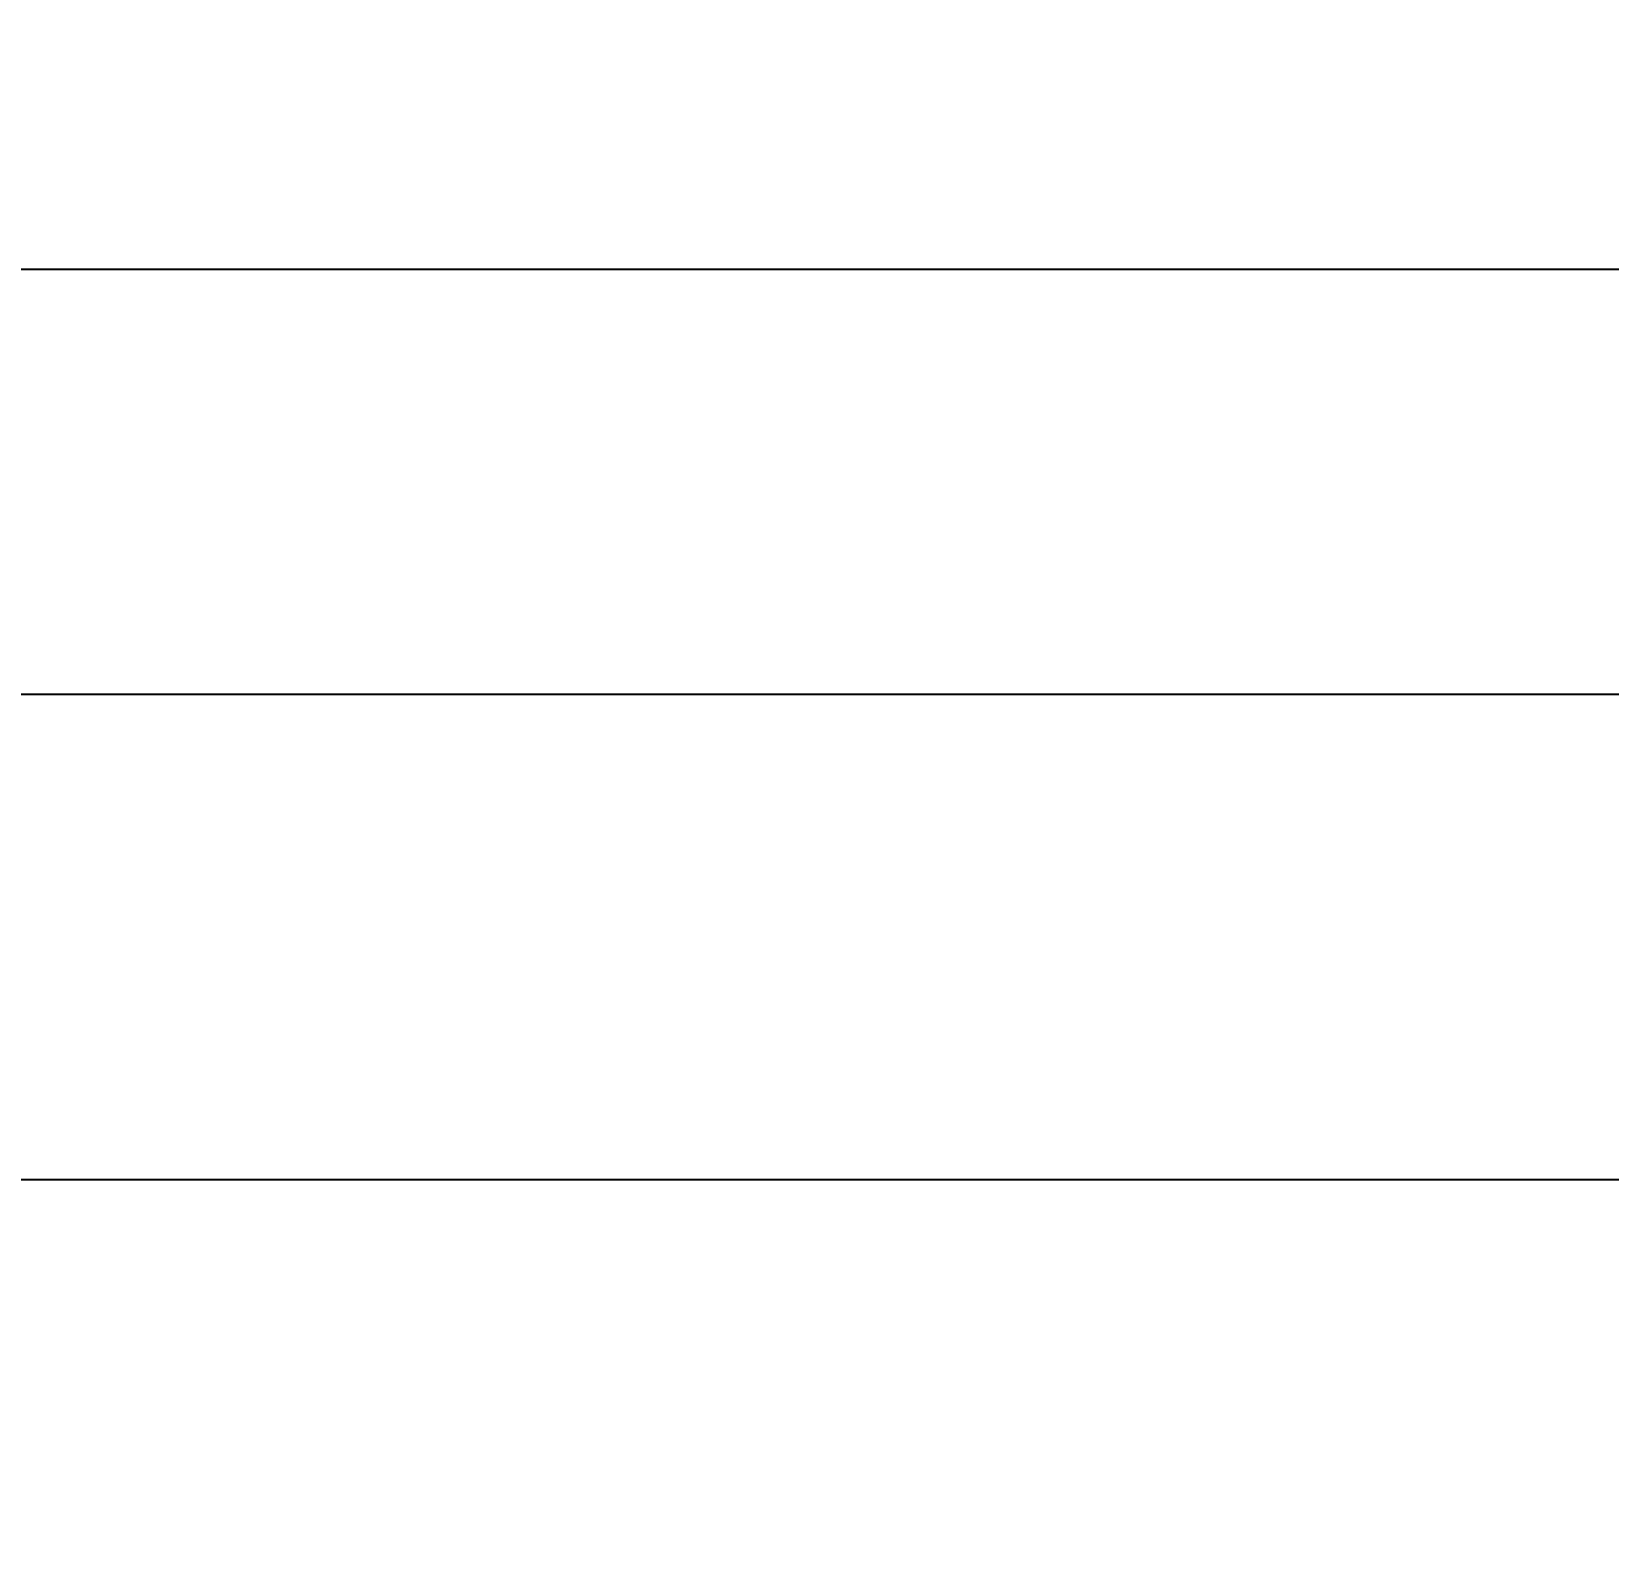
# Model space of a CAD drawing. Header units: millimetres. Extents: x 24811 to 87790, y -117828 to -2257.
# Drawn here: x 87382.3 to 87517.9, y -117766.5 to -117636.9 of the extents above; entities that cross this region are included whole.
import ezdxf

# ---------------------------------------------------------------- set-up
doc = ezdxf.new("R2010")
doc.units = ezdxf.units.MM
doc.header["$PDSIZE"] = -1
doc.layers.add('尺寸標注', color=1, linetype='Continuous', lineweight=30)
doc.styles.add('DIM', font='txt.shx', dxfattribs={"width": 0.7, "bigfont": 'chineset.shx'})
doc.dimstyles.new('mm+in', dxfattribs={"dimscale": 2, "dimtxt": 10, "dimasz": 9, "dimexe": 1.25, "dimexo": 0.625, "dimgap": 2, "dimtad": 1, "dimtoh": 1, "dimdec": 1, "dimtxsty": 'DIM', "dimcen": 0, "dimclrd": 1, "dimclre": 1, "dimclrt": 3, "dimadec": 0, "dimazin": 0, "dimtfac": 1, "dimtdec": 1, "dimtmove": 0, "dimatfit": 3, "dimfxl": 1, "dimarcsym": 0})

# ---------------------------------------------------------------- blocks, each defined once
blk = doc.blocks.new('*D52')
at = {"layer": 'Defpoints', "color": 0}
for p in [(86878.23, -117598.16), (87653.03, -117598.16), (87653.03, -117735.65)]:
    blk.add_point(p, dxfattribs=at)
at = {"layer": '尺寸標注', "color": 1, "lineweight": -2}
for p, q in [((86878.23, -117599.41), (86878.23, -117738.15)), ((87653.03, -117599.41), (87653.03, -117738.15)), ((86896.23, -117735.65), (87635.03, -117735.65))]:
    blk.add_line(p, q, dxfattribs=at)
at = {"layer": '尺寸標注', "color": 1}
for points in [[(86896.23, -117732.65), (86896.23, -117738.65), (86878.23, -117735.65)], [(87635.03, -117732.65), (87635.03, -117738.65), (87653.03, -117735.65)]]:
    blk.add_solid(points, dxfattribs=at)
at = {"layer": '尺寸標注', "color": 3, "insert": (87265.63, -117719.98), "char_height": 20, "attachment_point": 5, "style": 'DIM'}
blk.add_mtext('774,8mm [30 1/2"]', dxfattribs=at)
blk = doc.blocks.new('*D53')
at = {"layer": 'Defpoints', "color": 0}
for p in [(86884.63, -117605.57), (87646.63, -117605.57), (87646.63, -117693.9)]:
    blk.add_point(p, dxfattribs=at)
at = {"layer": '尺寸標注', "color": 1, "lineweight": -2}
for p, q in [((86884.63, -117606.82), (86884.63, -117696.4)), ((87646.63, -117606.82), (87646.63, -117696.4)), ((86902.63, -117693.9), (87628.63, -117693.9))]:
    blk.add_line(p, q, dxfattribs=at)
at = {"layer": '尺寸標注', "color": 1}
for points in [[(86902.63, -117690.9), (86902.63, -117696.9), (86884.63, -117693.9)], [(87628.63, -117690.9), (87628.63, -117696.9), (87646.63, -117693.9)]]:
    blk.add_solid(points, dxfattribs=at)
at = {"layer": '尺寸標注', "color": 3, "insert": (87265.63, -117679.9), "char_height": 20, "attachment_point": 5, "style": 'DIM'}
blk.add_mtext('762mm [30"]', dxfattribs=at)
blk = doc.blocks.new('*D54')
at = {"layer": 'Defpoints', "color": 0}
for p in [(86891.03, -117594.52), (87640.23, -117594.52), (87640.23, -117657.36)]:
    blk.add_point(p, dxfattribs=at)
at = {"layer": '尺寸標注', "color": 1, "lineweight": -2}
for p, q in [((86891.03, -117595.77), (86891.03, -117659.86)), ((87640.23, -117595.77), (87640.23, -117659.86)), ((86909.03, -117657.36), (87622.23, -117657.36))]:
    blk.add_line(p, q, dxfattribs=at)
at = {"layer": '尺寸標注', "color": 1}
for points in [[(86909.03, -117654.36), (86909.03, -117660.36), (86891.03, -117657.36)], [(87622.23, -117654.36), (87622.23, -117660.36), (87640.23, -117657.36)]]:
    blk.add_solid(points, dxfattribs=at)
at = {"layer": '尺寸標注', "color": 3, "insert": (87265.63, -117641.69), "char_height": 20, "attachment_point": 5, "style": 'DIM'}
blk.add_mtext('749,2mm [29 1/2"]', dxfattribs=at)

msp = doc.modelspace()

# ---------------------------------------------------------------- dimensions: what is measured, and where the dimension line sits
at = {"layer": '尺寸標注', "color": 0}
for base, p1, p2, picture, middle in [((87640.23, -117657.36), (86891.03, -117594.52), (87640.23, -117594.52), '*D54', (87265.63, -117641.69)), ((87653.03, -117735.65), (86878.23, -117598.16), (87653.03, -117598.16), '*D52', (87265.63, -117719.98)), ((87646.63, -117693.9), (86884.63, -117605.57), (87646.63, -117605.57), '*D53', (87265.63, -117679.9))]:
    dim = msp.add_linear_dim(base=base, p1=p1, p2=p2, dimstyle='mm+in', override={"dimpost": 'mm', "dimfxl": 0.2}, dxfattribs=at)
    dim.commit()
    dim.dimension.update_dxf_attribs({"geometry": picture, "text_midpoint": middle})

doc.saveas('drawing.dxf')
